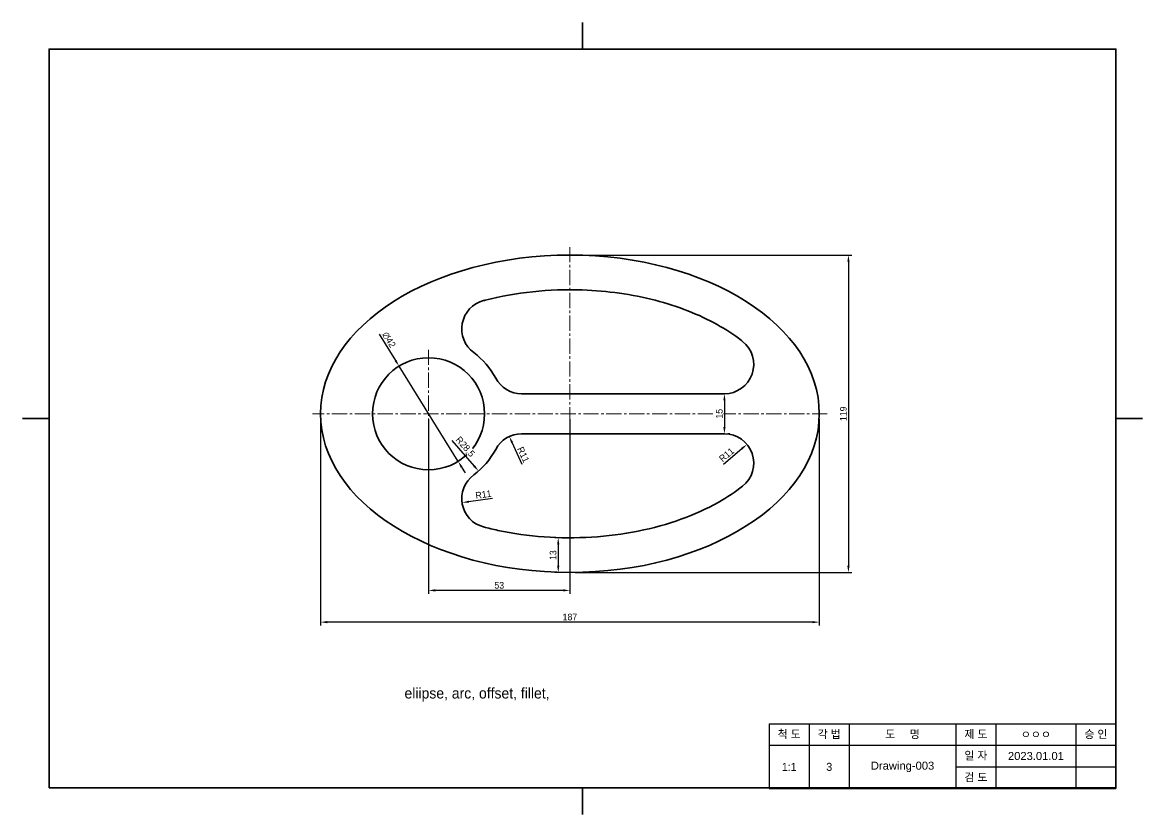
# Model space of a CAD drawing. Header units: millimetres. Extents: x 0 to 5010, y 0 to 6417.
# Drawn here: x 1000 to 1420, y 0 to 297 of the extents above; entities that cross this region are included whole.
import ezdxf

# ---------------------------------------------------------------- set-up
doc = ezdxf.new("R2010")
doc.units = ezdxf.units.MM
doc.header["$LTSCALE"] = 0.3
doc.linetypes.add('CENTER2', pattern=[28.575, 19.05, -3.175, 3.175, -3.175])
doc.layers.get('0').update_dxf_attribs({"color": 2})
doc.layers.get('Defpoints').update_dxf_attribs({"color": 6})
for name, color, linetype, lineweight, plot in [('1_윤곽선', 4, 'Continuous', 35, False), ('2_외형선', 7, 'Continuous', 35, False), ('4_중심선', 1, 'CENTER2', 18, False), ('6_가는실선', 3, 'Continuous', 18, False)]:
    doc.layers.add(name, color=color, linetype=linetype, lineweight=lineweight, plot=plot)
doc.styles.get("Standard").update_dxf_attribs({"font": ''})
doc.styles.add('주석', font='arial.ttf')
doc.styles.get('Standard').set_extended_font_data('Gulim')
doc.dimstyles.new('ISO-25', dxfattribs={"dimtxt": 2.5, "dimasz": 2.5, "dimexe": 1.25, "dimexo": 0.625, "dimtad": 1, "dimtxsty": 'Standard', "dimcen": 2.5, "dimadec": 0, "dimazin": 0, "dimtfac": 1, "dimtmove": 0, "dimatfit": 3, "dimfxl": 1, "dimtfill": 1, "dimarcsym": 0})

# ---------------------------------------------------------------- blocks, each defined once
blk = doc.blocks.new('*D155')
at = {"layer": '6_가는실선', "color": 0, "lineweight": -2, "transparency": 16777216}
for p, q in [((1133.76, 180.12), (1139.89, 170.24)), ((1163.36, 132.43), (1141.21, 168.12)), ((1164.68, 130.31), (1165.99, 128.18))]:
    blk.add_line(p, q, dxfattribs=at)
at = {"layer": '6_가는실선', "color": 0, "transparency": 16777216}
for points in [[(1140.25, 170.46), (1139.54, 170.02), (1141.21, 168.12)], [(1165.03, 130.53), (1164.32, 130.09), (1163.36, 132.43)]]:
    blk.add_solid(points, dxfattribs=at)
at = {"layer": 'Defpoints', "color": 0, "transparency": 16777216}
for p in [(1141.21, 168.12), (1163.36, 132.43)]:
    blk.add_point(p, dxfattribs=at)
at = {"layer": '6_가는실선', "color": 0, "transparency": 16777216, "insert": (1137.4, 177.99), "char_height": 2.5, "attachment_point": 5, "rotation": 301.8253, "bg_fill": 3, "box_fill_scale": 1.1, "bg_fill_color": 256, "bg_fill_true_color": 13158600, "bg_fill_transparency": 0}
blk.add_mtext('∅42', dxfattribs=at)
blk = doc.blocks.new('*D156')
at = {"layer": '6_가는실선', "color": 0, "lineweight": -2, "transparency": 16777216}
blk.add_line((1161.07, 140.21), (1169.38, 130.68), dxfattribs=at)
at = {"layer": '6_가는실선', "color": 0, "transparency": 16777216}
blk.add_solid([(1169.69, 130.96), (1169.06, 130.41), (1171.02, 128.8)], dxfattribs=at)
at = {"layer": 'Defpoints', "color": 0, "transparency": 16777216}
for p in [(1152.28, 150.27), (1171.02, 128.8)]:
    blk.add_point(p, dxfattribs=at)
at = {"layer": '6_가는실선', "color": 0, "transparency": 16777216, "insert": (1165.91, 137.79), "char_height": 2.5, "attachment_point": 5, "rotation": 311.1052, "bg_fill": 3, "box_fill_scale": 1.1, "bg_fill_color": 256, "bg_fill_true_color": 13158600, "bg_fill_transparency": 0}
blk.add_mtext('R28,5', dxfattribs=at)
blk = doc.blocks.new('*D157')
at = {"layer": '6_가는실선', "color": 0, "lineweight": -2, "transparency": 16777216}
blk.add_line((1187.4, 131.31), (1183.6, 139.48), dxfattribs=at)
at = {"layer": 'Defpoints', "color": 0, "transparency": 16777216}
blk.add_point((1182.55, 141.75), dxfattribs=at)
at = {"layer": '6_가는실선', "color": 0, "transparency": 16777216, "insert": (1187.81, 134.96), "char_height": 2.5, "attachment_point": 5, "rotation": 294.9155, "bg_fill": 3, "box_fill_scale": 1.1, "bg_fill_color": 256, "bg_fill_true_color": 13158600, "bg_fill_transparency": 0}
blk.add_mtext('R11', dxfattribs=at)
at = {"layer": '6_가는실선', "color": 0, "transparency": 16777216}
blk.add_solid([(1183.98, 139.66), (1183.23, 139.31), (1182.55, 141.75)], dxfattribs=at)
at = {"layer": 'Defpoints', "color": 0, "transparency": 16777216}
blk.add_point((1187.18, 131.77), dxfattribs=at)
blk = doc.blocks.new('*D158')
at = {"layer": '6_가는실선', "color": 0, "lineweight": -2, "transparency": 16777216}
blk.add_line((1176.24, 118.56), (1167.31, 117.29), dxfattribs=at)
at = {"layer": 'Defpoints', "color": 0, "transparency": 16777216}
blk.add_point((1164.84, 116.94), dxfattribs=at)
at = {"layer": '6_가는실선', "color": 0, "transparency": 16777216, "insert": (1172.85, 120.01), "char_height": 2.5, "attachment_point": 5, "rotation": 8.0901, "bg_fill": 3, "box_fill_scale": 1.1, "bg_fill_color": 256, "bg_fill_true_color": 13158600, "bg_fill_transparency": 0}
blk.add_mtext('R11', dxfattribs=at)
at = {"layer": '6_가는실선', "color": 0, "transparency": 16777216}
blk.add_solid([(1167.25, 117.7), (1167.37, 116.87), (1164.84, 116.94)], dxfattribs=at)
at = {"layer": 'Defpoints', "color": 0, "transparency": 16777216}
blk.add_point((1175.73, 118.48), dxfattribs=at)
blk = doc.blocks.new('*D159')
at = {"layer": '6_가는실선', "color": 0, "lineweight": -2, "transparency": 16777216}
blk.add_line((1262.81, 131.44), (1269.76, 137.2), dxfattribs=at)
at = {"layer": 'Defpoints', "color": 0, "transparency": 16777216}
blk.add_point((1271.68, 138.79), dxfattribs=at)
at = {"layer": '6_가는실선', "color": 0, "transparency": 16777216, "insert": (1264.02, 134.92), "char_height": 2.5, "attachment_point": 5, "rotation": 39.6556, "bg_fill": 3, "box_fill_scale": 1.1, "bg_fill_color": 256, "bg_fill_true_color": 13158600, "bg_fill_transparency": 0}
blk.add_mtext('R11', dxfattribs=at)
at = {"layer": '6_가는실선', "color": 0, "transparency": 16777216}
blk.add_solid([(1269.49, 137.52), (1270.02, 136.88), (1271.68, 138.79)], dxfattribs=at)
at = {"layer": 'Defpoints', "color": 0, "transparency": 16777216}
blk.add_point((1263.21, 131.77), dxfattribs=at)
blk = doc.blocks.new('*D160')
at = {"layer": '6_가는실선', "color": 0, "lineweight": -2, "transparency": 16777216}
for p, q in [((1261.21, 157.77), (1261.96, 157.77)), ((1263.21, 155.27), (1263.21, 145.27)), ((1265.21, 142.77), (1264.46, 142.77))]:
    blk.add_line(p, q, dxfattribs=at)
at = {"layer": '6_가는실선', "color": 0, "transparency": 16777216}
for points in [[(1262.79, 155.27), (1263.63, 155.27), (1263.21, 157.77)], [(1262.79, 145.27), (1263.63, 145.27), (1263.21, 142.77)]]:
    blk.add_solid(points, dxfattribs=at)
at = {"layer": 'Defpoints', "color": 0, "transparency": 16777216}
for p in [(1263.21, 157.77), (1263.21, 142.77), (1263.21, 142.77)]:
    blk.add_point(p, dxfattribs=at)
at = {"layer": '6_가는실선', "color": 0, "transparency": 16777216, "insert": (1261.3, 150.27), "char_height": 2.5, "attachment_point": 5, "rotation": 90, "bg_fill": 3, "box_fill_scale": 1.1, "bg_fill_color": 256, "bg_fill_true_color": 13158600, "bg_fill_transparency": 0}
blk.add_mtext('15', dxfattribs=at)
blk = doc.blocks.new('*D161')
at = {"layer": '6_가는실선', "color": 0, "lineweight": -2, "transparency": 16777216}
for p, q in [((1207.28, 209.77), (1310.96, 209.77)), ((1309.71, 207.27), (1309.71, 93.27)), ((1207.28, 90.77), (1310.96, 90.77))]:
    blk.add_line(p, q, dxfattribs=at)
at = {"layer": '6_가는실선', "color": 0, "transparency": 16777216}
for points in [[(1309.29, 207.27), (1310.13, 207.27), (1309.71, 209.77)], [(1309.29, 93.27), (1310.13, 93.27), (1309.71, 90.77)]]:
    blk.add_solid(points, dxfattribs=at)
at = {"layer": 'Defpoints', "color": 0, "transparency": 16777216}
for p in [(1205.28, 209.77), (1205.28, 90.77), (1309.71, 90.77)]:
    blk.add_point(p, dxfattribs=at)
at = {"layer": '6_가는실선', "color": 0, "transparency": 16777216, "insert": (1307.8, 150.27), "char_height": 2.5, "attachment_point": 5, "rotation": 90, "bg_fill": 3, "box_fill_scale": 1.1, "bg_fill_color": 256, "bg_fill_true_color": 13158600, "bg_fill_transparency": 0}
blk.add_mtext('119', dxfattribs=at)
blk = doc.blocks.new('*D162')
at = {"layer": '6_가는실선', "color": 0, "lineweight": -2, "transparency": 16777216}
for p, q in [((1111.78, 148.27), (1111.78, 70.91)), ((1298.78, 148.27), (1298.78, 70.91)), ((1296.28, 72.16), (1114.28, 72.16))]:
    blk.add_line(p, q, dxfattribs=at)
at = {"layer": '6_가는실선', "color": 0, "transparency": 16777216}
for points in [[(1114.28, 72.57), (1114.28, 71.74), (1111.78, 72.16)], [(1296.28, 72.57), (1296.28, 71.74), (1298.78, 72.16)]]:
    blk.add_solid(points, dxfattribs=at)
at = {"layer": 'Defpoints', "color": 0, "transparency": 16777216}
for p in [(1111.78, 150.27), (1298.78, 150.27), (1111.78, 72.16)]:
    blk.add_point(p, dxfattribs=at)
at = {"layer": '6_가는실선', "color": 0, "transparency": 16777216, "insert": (1205.28, 74.07), "char_height": 2.5, "attachment_point": 5, "bg_fill": 3, "box_fill_scale": 1.1, "bg_fill_color": 256, "bg_fill_true_color": 13158600, "bg_fill_transparency": 0}
blk.add_mtext('187', dxfattribs=at)
blk = doc.blocks.new('*D163')
at = {"layer": '6_가는실선', "color": 0, "lineweight": -2, "transparency": 16777216}
for p, q in [((1203.28, 103.77), (1199.65, 103.77)), ((1200.9, 101.27), (1200.9, 93.27)), ((1203.28, 90.77), (1199.65, 90.77))]:
    blk.add_line(p, q, dxfattribs=at)
at = {"layer": '6_가는실선', "color": 0, "transparency": 16777216}
for points in [[(1200.48, 101.27), (1201.32, 101.27), (1200.9, 103.77)], [(1200.48, 93.27), (1201.32, 93.27), (1200.9, 90.77)]]:
    blk.add_solid(points, dxfattribs=at)
at = {"layer": 'Defpoints', "color": 0, "transparency": 16777216}
for p in [(1205.28, 103.77), (1200.9, 90.77), (1205.28, 90.77)]:
    blk.add_point(p, dxfattribs=at)
at = {"layer": '6_가는실선', "color": 0, "transparency": 16777216, "insert": (1198.99, 97.27), "char_height": 2.5, "attachment_point": 5, "rotation": 90, "bg_fill": 3, "box_fill_scale": 1.1, "bg_fill_color": 256, "bg_fill_true_color": 13158600, "bg_fill_transparency": 0}
blk.add_mtext('13', dxfattribs=at)
blk = doc.blocks.new('*D164')
at = {"layer": '6_가는실선', "color": 0, "lineweight": -2, "transparency": 16777216}
for p, q in [((1152.28, 148.27), (1152.28, 82.8)), ((1205.28, 148.27), (1205.28, 82.8)), ((1202.78, 84.05), (1154.78, 84.05))]:
    blk.add_line(p, q, dxfattribs=at)
at = {"layer": '6_가는실선', "color": 0, "transparency": 16777216}
for points in [[(1154.78, 84.47), (1154.78, 83.63), (1152.28, 84.05)], [(1202.78, 84.47), (1202.78, 83.63), (1205.28, 84.05)]]:
    blk.add_solid(points, dxfattribs=at)
at = {"layer": 'Defpoints', "color": 0, "transparency": 16777216}
for p in [(1152.28, 150.27), (1205.28, 150.27), (1152.28, 84.05)]:
    blk.add_point(p, dxfattribs=at)
at = {"layer": '6_가는실선', "color": 0, "transparency": 16777216, "insert": (1178.78, 85.96), "char_height": 2.5, "attachment_point": 5, "bg_fill": 3, "box_fill_scale": 1.1, "bg_fill_color": 256, "bg_fill_true_color": 13158600, "bg_fill_transparency": 0}
blk.add_mtext('53', dxfattribs=at)
blk = doc.blocks.new('*T215')
at = {"layer": '1_윤곽선', "color": 7, "linetype": 'ByBlock', "lineweight": 25, "transparency": 16777216}
for p, q in [((0, 0), (130, 0)), ((0, 0), (0, -24.22)), ((130, 0), (130, -24.22)), ((0, -24.22), (130, -24.22))]:
    blk.add_line(p, q, dxfattribs=at)
at = {"layer": '1_윤곽선', "color": 3, "linetype": 'ByBlock', "lineweight": 25, "transparency": 16777216}
for p, q in [((15, 0), (15, -24.22)), ((30, 0), (30, -24.22)), ((70, 0), (70, -24.22)), ((85, 0), (85, -24.22)), ((115, 0), (115, -24.22)), ((0, -8), (130, -8)), ((70, -16.11), (130, -16.11))]:
    blk.add_line(p, q, dxfattribs=at)
at = {"layer": '1_윤곽선', "color": 2, "transparency": 16777216, "char_height": 3, "attachment_point": 5, "style": '주석'}
for s, insert, width in [('{\\fGulim|b0|i0|c129|p50;척 도}', (7.5, -4), 12), ('{\\fGulim|b0|i0|c129|p50;각 법}', (22.5, -4), 12), ('{\\fGulim|b0|i0|c129|p50;도     명}', (50, -4), 37), ('{\\fGulim|b0|i0|c129|p50;제 도}', (77.5, -4), 12), ('{\\fGulim|b0|i0|c129|p50;ㅇㅇㅇ}', (100, -4), 27), ('{\\fGulim|b0|i0|c129|p50;승 인}', (122.5, -4), 12), ('{\\fGulim|b0|i0|c129|p50;일 자}', (77.5, -12.05), 12), ('2023.01.01', (100, -12.05), 27), ('{\\fGulim|b0|i0|c129|p50;1:1', (7.5, -16.11), 12), ('3', (22.5, -16.11), 12), ('Drawing-003', (50, -16.11), 37), ('{\\fGulim|b0|i0|c129|p50;검 도}', (77.5, -20.16), 12)]:
    blk.add_mtext(s, dxfattribs=dict(at, insert=insert, width=width))

msp = doc.modelspace()

# ---------------------------------------------------------------- linework, layer by layer
at = {"layer": '1_윤곽선'}
for p, q in [((1210, 297), (1210, 287)), ((1010, 148.5), (1000, 148.5)), ((1420, 148.5), (1410, 148.5)), ((1210, 10), (1210, 0))]:
    msp.add_line(p, q, dxfattribs=at)
msp.add_lwpolyline([(1010, 10), (1410, 10), (1410, 287), (1010, 287)], close=True, dxfattribs=at)
at = {"layer": '2_외형선'}
for p, q in [((1187.184, 157.774), (1263.212, 157.774)), ((1263.212, 142.774), (1187.184, 142.774))]:
    msp.add_line(p, q, dxfattribs=at)
msp.add_circle((1152.284, 150.274), 21, dxfattribs=at)
for centre, radius, start, end in [((1175.727, 182.066), 11, 104.70865, 233.59546), ((1263.212, 168.774), 11, 270, 51.70116), ((1152.284, 150.274), 28.5, 27.92753, 53.59546), ((1187.184, 168.774), 11, 207.92753, 270), ((1187.184, 131.774), 11, 90, 152.07247), ((1263.212, 131.774), 11, 308.28258, 90), ((1152.284, 150.274), 28.5, 306.40523, 332.07247), ((1152.284, 150.274), 28.5, 306.40523, 332.07247), ((1175.727, 118.483), 11, 126.40523, 255.28911)]:
    msp.add_arc(centre, radius, start, end, dxfattribs=at)
msp.add_ellipse((1205.284, 150.274), major_axis=(-93.5, 0), ratio=0.6363636, dxfattribs=at)
for points, knots in [([(1270.029, 177.407), (1269.875, 177.529), (1269.719, 177.651), (1266.844, 179.878), (1263.787, 181.887), (1257.08, 185.61), (1253.43, 187.323), (1245.652, 190.368), (1241.524, 191.701), (1232.922, 193.924), (1228.449, 194.816), (1219.303, 196.119), (1214.63, 196.53), (1203.724, 196.909), (1197.472, 196.69), (1185.231, 195.398), (1179.241, 194.326), (1173.345, 192.813), (1173.139, 192.759), (1172.934, 192.705)], [3.8199101, 3.8199101, 3.8199101, 3.8199101, 3.8294844, 3.8294844, 3.9951523, 3.9951523, 4.1608201, 4.1608201, 4.3264879, 4.3264879, 4.4921558, 4.4921558, 4.6578236, 4.6578236, 4.8767332, 4.8767332, 5.0956427, 5.0956427, 5.103581, 5.103581, 5.103581, 5.103581]), ([(1172.934, 107.844), (1174.692, 107.382), (1176.48, 106.957), (1183.88, 105.379), (1189.702, 104.555), (1201.511, 103.696), (1207.499, 103.661), (1219.335, 104.383), (1225.183, 105.14), (1236.438, 107.395), (1241.845, 108.894), (1251.94, 112.525), (1256.628, 114.658), (1264.224, 118.931), (1267.3, 120.988), (1270.026, 123.14)], [1.1796015, 1.1796015, 1.1796015, 1.1796015, 1.2475183, 1.2475183, 1.4569556, 1.4569556, 1.6663928, 1.6663928, 1.87583, 1.87583, 2.0852673, 2.0852673, 2.2947045, 2.2947045, 2.4632213, 2.4632213, 2.4632213, 2.4632213])]:
    msp.add_open_spline(points, degree=3, knots=knots, dxfattribs=at)
at = {"layer": '4_중심선'}
for p, q in [((1205.284, 212.774), (1205.284, 87.774)), ((1152.284, 174.274), (1152.284, 126.274)), ((1263.212, 157.774), (1187.184, 157.774)), ((1301.784, 150.274), (1108.784, 150.274)), ((1263.212, 142.774), (1187.184, 142.774))]:
    msp.add_line(p, q, dxfattribs=at)

# ---------------------------------------------------------------- block references
msp.add_blockref('*T215', (1280, 34))

# ---------------------------------------------------------------- texts
at = {"layer": '6_가는실선', "insert": (1143.263, 47.526), "char_height": 4, "attachment_point": 1}
msp.add_mtext_dynamic_manual_height_columns('eliipse, arc, offset, fillet, ', width=138.98045, gutter_width=12.5, heights=[0], dxfattribs=at)

# ---------------------------------------------------------------- next in the draw order: dimensions: what is measured, and where the dimension line sits
at = {"layer": '6_가는실선'}
dim = msp.add_diameter_dim_2p(p1=(1163.358, 132.431), p2=(1141.21, 168.117), dimstyle='ISO-25', dxfattribs=at)
dim.commit()
dim.dimension.update_dxf_attribs({"geometry": '*D155', "text_midpoint": (1135.726, 176.953), "dimtype": 163})
dim = msp.add_linear_dim(base=(1263.212, 142.774), p1=(1263.212, 157.774), p2=(1263.212, 142.774), angle=90, dimstyle='ISO-25', override={"dimexo": 2}, dxfattribs=at)
dim.commit()
dim.dimension.update_dxf_attribs({"geometry": '*D160', "text_midpoint": (1261.302, 150.274)})
for center, mpoint, picture, middle in [((1187.184, 131.774), (1182.55, 141.751), '*D157', (1186.076, 134.159)), ((1263.212, 131.774), (1271.68, 138.794), '*D159', (1265.236, 133.452)), ((1175.727, 118.483), (1164.836, 116.935), '*D158', (1173.124, 118.113))]:
    dim = msp.add_radius_dim(center=center, mpoint=mpoint, dimstyle='ISO-25', dxfattribs=at)
    dim.commit()
    dim.dimension.update_dxf_attribs({"geometry": picture, "text_midpoint": middle, "dimtype": 164})

# ---------------------------------------------------------------- next in the draw order: dimensions: what is measured, and where the dimension line sits
dim = msp.add_linear_dim(base=(1309.709, 90.774), p1=(1205.284, 209.774), p2=(1205.284, 90.774), angle=90, dimstyle='ISO-25', override={"dimexo": 2}, dxfattribs=at)
dim.commit()
dim.dimension.update_dxf_attribs({"geometry": '*D161', "text_midpoint": (1307.799, 150.274)})
dim = msp.add_radius_dim(center=(1152.284, 150.274), mpoint=(1171.021, 128.799), dimstyle='ISO-25', dxfattribs=at)
dim.commit()
dim.dimension.update_dxf_attribs({"geometry": '*D156', "text_midpoint": (1164.358, 136.437), "dimtype": 164})

# ---------------------------------------------------------------- next in the draw order: dimensions: what is measured, and where the dimension line sits
dim = msp.add_linear_dim(base=(1111.784, 72.156), p1=(1298.784, 150.274), p2=(1111.784, 150.274), dimstyle='ISO-25', override={"dimexo": 2}, dxfattribs=at)
dim.commit()
dim.dimension.update_dxf_attribs({"geometry": '*D162', "text_midpoint": (1205.284, 74.066)})

# ---------------------------------------------------------------- next in the draw order: dimensions: what is measured, and where the dimension line sits
dim = msp.add_linear_dim(base=(1200.899, 90.774), p1=(1205.284, 103.775), p2=(1205.284, 90.774), angle=90, dimstyle='ISO-25', override={"dimexo": 2}, dxfattribs=at)
dim.commit()
dim.dimension.update_dxf_attribs({"geometry": '*D163', "text_midpoint": (1198.989, 97.275)})

# ---------------------------------------------------------------- next in the draw order: dimensions: what is measured, and where the dimension line sits
dim = msp.add_linear_dim(base=(1152.284, 84.051), p1=(1205.284, 150.274), p2=(1152.284, 150.274), dimstyle='ISO-25', override={"dimexo": 2}, dxfattribs=at)
dim.commit()
dim.dimension.update_dxf_attribs({"geometry": '*D164', "text_midpoint": (1178.784, 85.957)})

doc.saveas('drawing.dxf')
